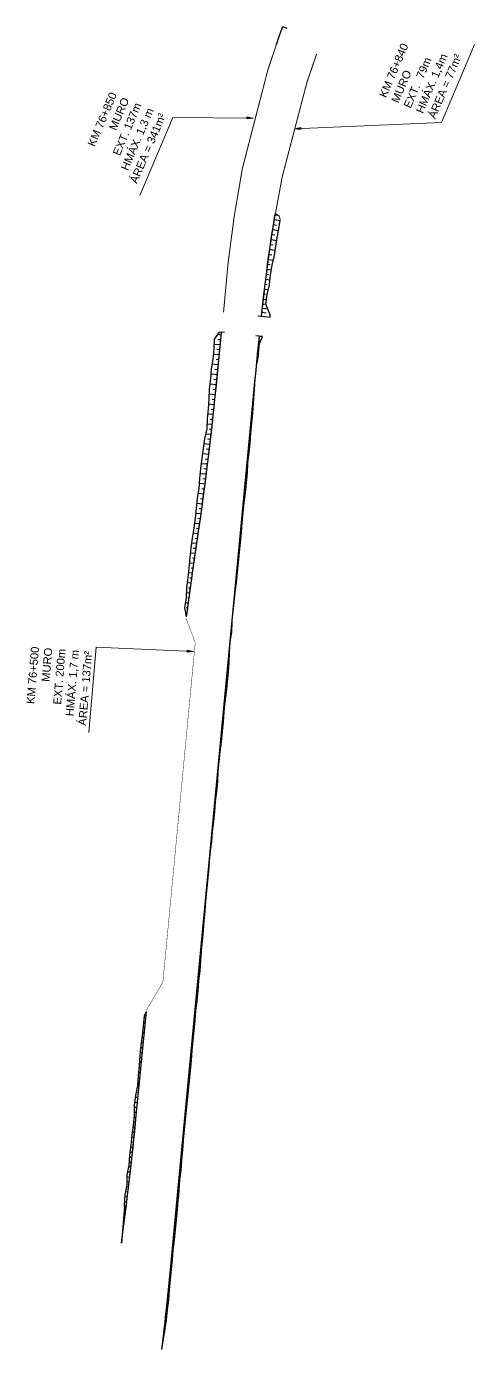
# Model space of a CAD drawing. Header units: metres. Extents: x 288738 to 324331, y 7399322 to 7465117.
# Drawn here: x 300362 to 300586, y 7445965 to 7446626 of the extents above; entities that cross this region are included whole.
import ezdxf

# ---------------------------------------------------------------- set-up
doc = ezdxf.new("R2010")
doc.units = ezdxf.units.M
doc.header["$LTSCALE"] = 10
for name, color, linetype in [('F-HZ-ATERRO-TALUDE', 110, 'Continuous'), ('F-HZ-MUROS', 210, 'Continuous'), ('F-HZ-PIANO-CORTE', 10, 'Continuous'), ('F-HZ-TALUDE', 2, 'Continuous')]:
    doc.layers.add(name, color=color, linetype=linetype)
doc.layers.add('U-HZ-TEXTO-MUROS', color=2, linetype='Continuous', lineweight=0)
doc.styles.add('ARIAL', font='arial.ttf')
doc.styles.add('DIM', font='arial.ttf', dxfattribs={"width": 0.8})
doc.dimstyles.new('U-1_2000', dxfattribs={"dimscale": 2, "dimtxt": 1.5, "dimasz": 0.75, "dimexe": 0.75, "dimexo": 0.75, "dimgap": 0.25, "dimtad": 1, "dimzin": 4, "dimtxsty": 'DIM', "dimblk": 'ARCHTICK', "dimcen": 0.7, "dimdle": 0.75, "dimclrd": 256, "dimclre": 256, "dimclrt": 256, "dimaunit": 1, "dimadec": 3, "dimazin": 2, "dimtfac": 1, "dimtofl": 0, "dimtmove": 0, "dimatfit": 3, "dimldrblk": 'CLOSEDBLANK', "dimfxl": 0, "dimtolj": 1, "dimtzin": 0, "dimlwd": -1, "dimlwe": -1, "dimarcsym": 0})

# ---------------------------------------------------------------- blocks, each defined once
blk = doc.blocks.new('_ArchTick')
at = {"color": 0, "linetype": 'ByBlock', "const_width": 0.15}
blk.add_lwpolyline([(-0.5, -0.5), (0.5, 0.5)], dxfattribs=at)

msp = doc.modelspace()

# ---------------------------------------------------------------- linework, layer by layer
at = {"layer": 'F-HZ-ATERRO-TALUDE', "linetype": 'Continuous', "lineweight": -3}
for p, q in [((300486.102, 7446529.862), (300488.961, 7446529.392)), ((300486.512, 7446532.34), (300487.942, 7446532.099)), ((300485.306, 7446524.904), (300488.135, 7446524.461)), ((300485.696, 7446527.384), (300487.129, 7446527.154)), ((300484.177, 7446517.459), (300485.568, 7446517.256)), ((300484.546, 7446519.941), (300487.327, 7446519.527)), ((300484.918, 7446522.424), (300486.31, 7446522.211)), ((300483.135, 7446510.015), (300485.698, 7446509.668)), ((300483.472, 7446512.49), (300484.866, 7446512.297)), ((300483.823, 7446514.974), (300486.609, 7446514.579)), ((300482.477, 7446505.06), (300484.687, 7446504.773)), ((300482.8, 7446507.543), (300483.961, 7446507.389)), ((300481.539, 7446497.604), (300482.588, 7446497.477)), ((300481.847, 7446500.09), (300483.947, 7446499.83)), ((300482.155, 7446502.577), (300483.206, 7446502.444)), ((300480.665, 7446490.169), (300482.198, 7446489.993)), ((300480.951, 7446492.655), (300481.754, 7446492.561)), ((300481.245, 7446495.129), (300483.095, 7446494.909)), ((300479.925, 7446483.558), (300482.061, 7446483.325)), ((300480.154, 7446485.63), (300483.045, 7446485.309)), ((300480.382, 7446487.697), (300481.137, 7446487.612)), ((300479.711, 7446481.599), (300484.095, 7446481.136)), ((300459.382, 7446469.72), (300457.829, 7446469.875)), ((300459.625, 7446472.208), (300457.854, 7446472.387)), ((300459.754, 7446473.535), (300458.748, 7446473.637)), ((300478.666, 7446471.61), (300480.146, 7446471.46)), ((300459.14, 7446467.232), (300456.113, 7446467.531)), ((300458.898, 7446464.744), (300457.423, 7446464.888)), ((300477.959, 7446464.535), (300478.32, 7446464.5)), ((300478.205, 7446467.024), (300478.38, 7446467.006)), ((300478.447, 7446469.442), (300479.248, 7446469.361)), ((300458.171, 7446457.279), (300455.108, 7446457.573)), ((300458.656, 7446462.255), (300455.745, 7446462.539)), ((300458.413, 7446459.767), (300456.971, 7446459.907)), ((300457.685, 7446452.303), (300454.561, 7446452.601)), ((300457.929, 7446454.791), (300456.315, 7446454.945)), ((300457.192, 7446447.327), (300454.034, 7446447.627)), ((300456.942, 7446444.84), (300455.307, 7446444.995)), ((300457.442, 7446449.815), (300455.926, 7446449.959)), ((300456.164, 7446437.38), (300453.331, 7446437.649)), ((300456.685, 7446442.353), (300453.585, 7446442.648)), ((300456.428, 7446439.866), (300454.961, 7446440.005)), ((300455.629, 7446432.409), (300452.961, 7446432.662)), ((300455.9, 7446434.894), (300454.532, 7446435.024)), ((300455.079, 7446427.439), (300452.691, 7446427.666)), ((300454.8, 7446424.955), (300453.697, 7446425.06)), ((300455.357, 7446429.924), (300454.06, 7446430.047)), ((300453.937, 7446417.505), (300451.057, 7446417.778)), ((300454.515, 7446422.471), (300451.964, 7446422.714)), ((300454.229, 7446419.987), (300452.789, 7446420.124)), ((300453.344, 7446412.54), (300450.354, 7446412.824)), ((300453.644, 7446415.022), (300452.202, 7446415.159)), ((300452.737, 7446407.577), (300449.689, 7446407.867)), ((300452.43, 7446405.096), (300450.926, 7446405.239)), ((300453.044, 7446410.058), (300451.499, 7446410.205)), ((300451.481, 7446397.656), (300448.641, 7446397.926)), ((300452.116, 7446402.615), (300449.122, 7446402.9)), ((300451.802, 7446400.135), (300450.315, 7446400.277)), ((300450.831, 7446392.698), (300448.108, 7446392.957)), ((300451.16, 7446395.177), (300449.804, 7446395.306)), ((300450.168, 7446387.743), (300447.508, 7446387.996)), ((300449.832, 7446385.265), (300448.538, 7446385.388)), ((300450.503, 7446390.22), (300449.137, 7446390.35)), ((300448.797, 7446377.837), (300446.38, 7446378.067)), ((300449.49, 7446382.789), (300446.945, 7446383.031)), ((300449.147, 7446380.312), (300447.898, 7446380.431)), ((300448.091, 7446372.887), (300445.69, 7446373.115)), ((300448.447, 7446375.362), (300447.277, 7446375.473)), ((300447.37, 7446367.939), (300444.927, 7446368.172)), ((300447.006, 7446365.466), (300445.793, 7446365.581)), ((300447.734, 7446370.413), (300446.505, 7446370.53)), ((300445.918, 7446358.045), (300443.768, 7446358.25)), ((300446.641, 7446362.993), (300444.319, 7446363.214)), ((300446.276, 7446360.52), (300445.166, 7446360.625)), ((300445.208, 7446353.096), (300443.226, 7446353.285)), ((300445.559, 7446355.571), (300444.519, 7446355.67)), ((300444.513, 7446348.145), (300442.676, 7446348.319)), ((300444.169, 7446345.668), (300443.277, 7446345.753)), ((300444.857, 7446350.621), (300443.914, 7446350.711)), ((300443.164, 7446338.236), (300441.75, 7446338.37)), ((300443.832, 7446343.191), (300442.259, 7446343.341)), ((300443.494, 7446340.714), (300442.811, 7446340.779)), ((300442.511, 7446333.279), (300441.867, 7446333.34)), ((300442.834, 7446335.758), (300442.106, 7446335.827)), ((300464.684, 7446325.172), (300464.934, 7446325.148)), ((300464.92, 7446327.656), (300464.971, 7446327.651)), ((300464.212, 7446320.203), (300464.337, 7446320.191)), ((300464.448, 7446322.687), (300464.586, 7446322.674))]:
    msp.add_line(p, q, dxfattribs=at)
at = {"layer": 'F-HZ-MUROS'}
for points in [[(300490.396, 7446626.426), (300492.446, 7446625.648)], [(300477.853, 7446481.795), (300484.095, 7446481.136)], [(300480.146, 7446471.46), (300476.92, 7446471.838)]]:
    msp.add_lwpolyline(points, dxfattribs=at)
at = {"layer": 'F-HZ-MUROS', "linetype": 'Continuous', "lineweight": -3, "const_width": 0.5}
msp.add_lwpolyline([(300460.724, 7446483.496, -0.0289702), (300470.103, 7446555.244), (300482.898, 7446604.785), (300487.166, 7446617.449)], format="xyb", dxfattribs=at)
msp.add_lwpolyline([(300486.102, 7446529.862), (300490.031, 7446551.157), (300502.419, 7446598.5), (300507.254, 7446612.699)], dxfattribs=at)
at = {"layer": 'F-HZ-MUROS', "elevation": 668.78}
msp.add_lwpolyline([(300461.167, 7446473.391), (300458.748, 7446473.637)], dxfattribs=at)
at = {"layer": 'F-HZ-MUROS', "linetype": 'Continuous', "lineweight": -3}
msp.add_lwpolyline([(300441.916, 7446330.826, 0.2, 0.2, 0), (300446.574, 7446318.325, 0.2, 0.2, 0), (300430.406, 7446148.787, 0.2, 0.2, 0), (300422.255, 7446134.868, 0, 0, 0)], format="xyseb", dxfattribs=at)
at = {"layer": 'F-HZ-PIANO-CORTE'}
for p, q in [((300477.356, 7446457.706), (300477.324, 7446457.709)), ((300477.09, 7446455.22), (300477.053, 7446455.223)), ((300475.699, 7446437.773), (300475.546, 7446437.788)), ((300475.862, 7446440.269), (300475.629, 7446440.291)), ((300476.019, 7446442.765), (300475.942, 7446442.773)), ((300475.059, 7446430.3), (300474.683, 7446430.336)), ((300475.299, 7446432.789), (300475.109, 7446432.807)), ((300475.502, 7446435.281), (300475.156, 7446435.313)), ((300474.603, 7446425.321), (300474.209, 7446425.358)), ((300474.821, 7446427.811), (300474.634, 7446427.829)), ((300473.958, 7446417.848), (300473.729, 7446417.87)), ((300474.173, 7446420.339), (300473.736, 7446420.381)), ((300474.385, 7446422.83), (300474.179, 7446422.85)), ((300473.194, 7446410.387), (300472.79, 7446410.426)), ((300473.487, 7446412.871), (300473.257, 7446412.893)), ((300473.728, 7446415.359), (300473.263, 7446415.403)), ((300472.777, 7446405.404), (300472.316, 7446405.448)), ((300472.922, 7446407.902), (300472.738, 7446407.919)), ((300472.421, 7446400.416), (300471.843, 7446400.471)), ((300472.208, 7446397.925), (300471.907, 7446397.953)), ((300472.624, 7446402.908), (300472.352, 7446402.933)), ((300471.335, 7446390.474), (300470.897, 7446390.515)), ((300471.941, 7446395.439), (300471.37, 7446395.493)), ((300471.665, 7446392.954), (300471.399, 7446392.979)), ((300470.78, 7446385.504), (300470.423, 7446385.538)), ((300471.018, 7446387.993), (300470.839, 7446388.01)), ((300470.003, 7446378.044), (300469.858, 7446378.058)), ((300470.264, 7446380.531), (300469.95, 7446380.56)), ((300470.536, 7446383.016), (300470.362, 7446383.033)), ((300469.611, 7446373.059), (300469.426, 7446373.076)), ((300469.808, 7446375.551), (300469.477, 7446375.583)), ((300468.92, 7446365.591), (300468.53, 7446365.628)), ((300469.188, 7446368.076), (300468.977, 7446368.096)), ((300469.404, 7446370.567), (300469.004, 7446370.605)), ((300468.237, 7446358.122), (300468.029, 7446358.142)), ((300468.457, 7446360.612), (300468.057, 7446360.65)), ((300468.663, 7446363.104), (300468.478, 7446363.121)), ((300467.637, 7446353.156), (300467.492, 7446353.17)), ((300467.931, 7446355.64), (300467.584, 7446355.673)), ((300466.866, 7446345.696), (300466.637, 7446345.717)), ((300467.173, 7446348.178), (300467.024, 7446348.192)), ((300467.412, 7446350.666), (300467.111, 7446350.695)), ((300466.077, 7446338.237), (300466.002, 7446338.244)), ((300466.328, 7446340.724), (300466.164, 7446340.74)), ((300466.569, 7446343.213), (300466.485, 7446343.221)), ((300465.768, 7446335.755), (300465.691, 7446335.762)), ((300463.672, 7446313.353), (300463.616, 7446313.358)), ((300463.291, 7446305.855), (300462.851, 7446305.897)), ((300463.443, 7446308.352), (300463.265, 7446308.369)), ((300463.56, 7446310.852), (300463.325, 7446310.875)), ((300462.903, 7446300.87), (300462.378, 7446300.919)), ((300462.669, 7446298.381), (300462.405, 7446298.406)), ((300463.127, 7446303.36), (300462.871, 7446303.384)), ((300462.105, 7446293.412), (300461.887, 7446293.432)), ((300462.387, 7446295.896), (300461.905, 7446295.942)), ((300461.31, 7446285.953), (300460.959, 7446285.987)), ((300461.545, 7446288.442), (300461.37, 7446288.459)), ((300461.821, 7446290.927), (300461.432, 7446290.964)), ((300460.689, 7446278.479), (300460.469, 7446278.5)), ((300460.888, 7446280.971), (300460.485, 7446281.009)), ((300461.082, 7446283.464), (300460.902, 7446283.481)), ((300460.216, 7446273.501), (300459.996, 7446273.522)), ((300460.457, 7446275.989), (300460.012, 7446276.032)), ((300459.308, 7446266.054), (300459.066, 7446266.077)), ((300459.626, 7446268.535), (300459.464, 7446268.55)), ((300459.923, 7446271.018), (300459.539, 7446271.054)), ((300458.429, 7446258.603), (300458.392, 7446258.607)), ((300458.707, 7446261.088), (300458.592, 7446261.099)), ((300458.995, 7446263.572), (300458.912, 7446263.58)), ((300457.999, 7446253.622), (300457.941, 7446253.627)), ((300458.204, 7446256.113), (300458.119, 7446256.122)), ((300457.564, 7446246.129), (300457.173, 7446246.166)), ((300457.787, 7446248.619), (300457.598, 7446248.637)), ((300457.902, 7446251.12), (300457.646, 7446251.144)), ((300456.675, 7446238.68), (300456.569, 7446238.69)), ((300456.982, 7446241.162), (300456.699, 7446241.189)), ((300457.323, 7446243.641), (300457.129, 7446243.659)), ((300456.406, 7446233.683), (300456.198, 7446233.703)), ((300456.554, 7446236.18), (300456.226, 7446236.211)), ((300455.518, 7446226.234), (300455.28, 7446226.256)), ((300455.816, 7446228.716), (300455.666, 7446228.731)), ((300456.112, 7446231.2), (300455.753, 7446231.234)), ((300454.826, 7446218.766), (300454.698, 7446218.778)), ((300455.043, 7446221.256), (300454.806, 7446221.279)), ((300455.235, 7446223.749), (300455.139, 7446223.758)), ((300454.124, 7446213.81), (300454.11, 7446213.811)), ((300454.462, 7446216.289), (300454.333, 7446216.301)), ((300453.561, 7446206.329), (300453.387, 7446206.346)), ((300453.729, 7446208.825), (300453.676, 7446208.83)), ((300453.924, 7446211.317), (300453.86, 7446211.324)), ((300452.915, 7446198.857), (300452.796, 7446198.868)), ((300453.152, 7446201.346), (300452.913, 7446201.368)), ((300453.383, 7446203.835), (300453.266, 7446203.846)), ((300452.375, 7446193.886), (300452.289, 7446193.894)), ((300452.642, 7446196.372), (300452.44, 7446196.391)), ((300451.719, 7446186.414), (300451.494, 7446186.436)), ((300451.922, 7446188.906), (300451.826, 7446188.915)), ((300452.146, 7446191.396), (300451.967, 7446191.413)), ((300451.022, 7446178.947), (300450.903, 7446178.958)), ((300451.26, 7446181.435), (300451.02, 7446181.458)), ((300451.509, 7446183.923), (300451.383, 7446183.935)), ((300450.666, 7446173.958), (300450.488, 7446173.975)), ((300450.849, 7446176.452), (300450.547, 7446176.481)), ((300449.934, 7446166.494), (300449.601, 7446166.526)), ((300450.179, 7446168.982), (300450.008, 7446168.998)), ((300450.422, 7446171.47), (300450.074, 7446171.503)), ((300449.316, 7446159.019), (300449.103, 7446159.039)), ((300449.506, 7446161.512), (300449.127, 7446161.548)), ((300449.697, 7446164.005), (300449.531, 7446164.021)), ((300449.128, 7446156.525), (300448.654, 7446156.57)), ((300448.927, 7446154.033), (300448.672, 7446154.057)), ((300448.172, 7446146.571), (300447.708, 7446146.615)), ((300448.393, 7446149.061), (300448.169, 7446149.083)), ((300448.656, 7446151.548), (300448.181, 7446151.593)), ((300447.697, 7446141.594), (300447.235, 7446141.638)), ((300447.947, 7446144.081), (300447.709, 7446144.104)), ((300421.871, 7446133.451), (300422.115, 7446133.428)), ((300446.894, 7446134.136), (300446.709, 7446134.154)), ((300447.163, 7446136.622), (300446.761, 7446136.66)), ((300447.443, 7446139.107), (300447.221, 7446139.128)), ((300420.647, 7446126.034), (300421.017, 7446125.999)), ((300420.877, 7446128.523), (300421.63, 7446128.452)), ((300421.099, 7446131.014), (300421.486, 7446130.977)), ((300446.199, 7446126.669), (300445.815, 7446126.705)), ((300446.468, 7446129.154), (300446.26, 7446129.174)), ((300446.686, 7446131.645), (300446.288, 7446131.683)), ((300420.123, 7446121.062), (300420.513, 7446121.025)), ((300420.401, 7446123.546), (300421.145, 7446123.475)), ((300445.718, 7446121.692), (300445.342, 7446121.728)), ((300445.937, 7446124.182), (300445.758, 7446124.199)), ((300419.23, 7446113.616), (300420.177, 7446113.526)), ((300419.489, 7446116.103), (300419.954, 7446116.058)), ((300419.793, 7446118.584), (300420.661, 7446118.501)), ((300445.073, 7446114.219), (300444.853, 7446114.24)), ((300445.288, 7446116.71), (300444.868, 7446116.75)), ((300445.5, 7446119.201), (300445.303, 7446119.22)), ((300418.642, 7446106.14), (300419.046, 7446106.102)), ((300418.829, 7446108.633), (300419.692, 7446108.551)), ((300419.003, 7446111.127), (300419.468, 7446111.083)), ((300444.356, 7446106.754), (300443.922, 7446106.795)), ((300444.618, 7446109.24), (300444.388, 7446109.262)), ((300444.849, 7446111.729), (300444.395, 7446111.772)), ((300418.214, 7446101.158), (300418.59, 7446101.123)), ((300418.431, 7446103.649), (300419.208, 7446103.575)), ((300443.893, 7446101.775), (300443.449, 7446101.817)), ((300444.101, 7446104.267), (300443.893, 7446104.286)), ((300417.192, 7446093.737), (300418.24, 7446093.638)), ((300417.666, 7446096.192), (300418.074, 7446096.153)), ((300417.985, 7446098.669), (300418.723, 7446098.599)), ((300443.186, 7446094.309), (300442.962, 7446094.33)), ((300443.434, 7446096.796), (300442.975, 7446096.84)), ((300443.679, 7446099.284), (300443.445, 7446099.306)), ((300416.26, 7446086.303), (300416.887, 7446086.244)), ((300416.479, 7446088.791), (300417.756, 7446088.67)), ((300416.781, 7446091.273), (300417.39, 7446091.215)), ((300442.451, 7446086.845), (300442.029, 7446086.885)), ((300442.667, 7446089.335), (300442.466, 7446089.354)), ((300442.923, 7446091.822), (300442.502, 7446091.862)), ((300416.058, 7446081.309), (300416.544, 7446081.263)), ((300416.19, 7446083.804), (300417.272, 7446083.701)), ((300441.988, 7446081.866), (300441.556, 7446081.907)), ((300442.231, 7446084.354), (300442.012, 7446084.375)), ((300415.213, 7446073.858), (300416.282, 7446073.756)), ((300415.542, 7446076.336), (300416.038, 7446076.289)), ((300415.816, 7446078.821), (300416.783, 7446078.729)), ((300441.224, 7446074.405), (300441.035, 7446074.423)), ((300441.482, 7446076.892), (300441.082, 7446076.93)), ((300441.742, 7446079.378), (300441.53, 7446079.398)), ((300414.718, 7446068.884), (300415.766, 7446068.784)), ((300414.926, 7446071.375), (300415.476, 7446071.323)), ((300440.564, 7446066.934), (300440.136, 7446066.974)), ((300440.746, 7446069.428), (300440.559, 7446069.446)), ((300440.98, 7446071.917), (300440.609, 7446071.952)), ((300413.873, 7446061.434), (300414.42, 7446061.382)), ((300414.143, 7446063.918), (300415.236, 7446063.814)), ((300414.468, 7446066.397), (300414.986, 7446066.348)), ((300440.139, 7446061.952), (300439.663, 7446061.997)), ((300440.375, 7446064.44), (300440.137, 7446064.463)), ((300412.919, 7446054.012), (300414.136, 7446053.896)), ((300413.42, 7446056.461), (300413.918, 7446056.414)), ((300413.705, 7446058.94), (300414.692, 7446058.846)), ((300439.682, 7446056.973), (300439.189, 7446057.019)), ((300439.45, 7446054.483), (300439.202, 7446054.507)), ((300439.905, 7446059.463), (300439.666, 7446059.485)), ((300412.581, 7446049.045), (300413.566, 7446048.952)), ((300412.587, 7446051.545), (300413.22, 7446051.485)), ((300438.707, 7446047.02), (300438.243, 7446047.064)), ((300438.916, 7446049.512), (300438.698, 7446049.532)), ((300439.178, 7446051.998), (300438.716, 7446052.042)), ((300411.576, 7446041.637), (300412.13, 7446041.584)), ((300411.949, 7446044.105), (300412.981, 7446044.007)), ((300412.421, 7446046.56), (300412.848, 7446046.519)), ((300438.293, 7446042.037), (300437.77, 7446042.087)), ((300438.498, 7446044.529), (300438.252, 7446044.552)), ((300410.981, 7446034.167), (300411.766, 7446034.093)), ((300411.18, 7446036.655), (300411.628, 7446036.613)), ((300411.413, 7446039.142), (300412.381, 7446039.05)), ((300437.866, 7446037.055), (300437.296, 7446037.109)), ((300437.642, 7446034.565), (300437.351, 7446034.593)), ((300438.085, 7446039.545), (300437.809, 7446039.572)), ((300410.584, 7446029.189), (300411.138, 7446029.137)), ((300410.783, 7446031.679), (300411.099, 7446031.649)), ((300436.898, 7446027.102), (300436.35, 7446027.154)), ((300437.383, 7446032.078), (300436.823, 7446032.132)), ((300437.128, 7446029.591), (300436.858, 7446029.617)), ((300409.988, 7446021.716), (300410.106, 7446021.705)), ((300410.187, 7446024.208), (300410.494, 7446024.179)), ((300410.386, 7446026.699), (300410.545, 7446026.684)), ((300436.396, 7446022.127), (300435.877, 7446022.176)), ((300436.662, 7446024.613), (300436.388, 7446024.639)), ((300409.79, 7446019.225), (300409.836, 7446019.22)), ((300435.586, 7446014.67), (300435.377, 7446014.69)), ((300435.854, 7446017.156), (300435.403, 7446017.199)), ((300436.129, 7446019.641), (300435.884, 7446019.664)), ((300434.885, 7446007.203), (300434.455, 7446007.244)), ((300435.122, 7446009.692), (300434.908, 7446009.712)), ((300435.354, 7446012.181), (300434.93, 7446012.221)), ((300434.427, 7446002.222), (300433.971, 7446002.268)), ((300434.65, 7446004.713), (300434.433, 7446004.734)), ((300433.989, 7445997.24), (300433.473, 7445997.292)), ((300433.772, 7445994.748), (300433.496, 7445994.777)), ((300434.206, 7445999.732), (300433.965, 7445999.756)), ((300433.011, 7445987.285), (300432.435, 7445987.346)), ((300433.548, 7445992.257), (300432.961, 7445992.319)), ((300433.315, 7445989.767), (300433.008, 7445989.8)), ((300432.451, 7445982.314), (300431.894, 7445982.376)), ((300432.711, 7445984.802), (300432.44, 7445984.831)), ((300431.422, 7445974.88), (300431.226, 7445974.901)), ((300431.805, 7445977.354), (300431.34, 7445977.407)), ((300432.189, 7445979.827), (300431.904, 7445979.859)), ((300430.272, 7445967.463), (300430.188, 7445967.473)), ((300430.655, 7445969.932), (300430.558, 7445969.947)), ((300431.039, 7445972.408), (300430.771, 7445972.439))]:
    msp.add_line(p, q, dxfattribs=at)
at = {"layer": 'F-HZ-TALUDE', "linetype": 'Continuous', "lineweight": -3}
msp.add_line((300476.864, 7446453.104), (300477.394, 7446458.067), dxfattribs=at)
for points in [[(300487.148, 7446617.453), (300487.808, 7446619.346), (300487.92, 7446619.659), (300489.55, 7446624.164), (300490.396, 7446626.426)], [(300487.139, 7446617.455), (300487.8, 7446619.349), (300487.912, 7446619.662)], [(300479.696, 7446481.453), (300479.845, 7446482.833), (300480.39, 7446487.767), (300480.955, 7446492.695), (300481.541, 7446497.616), (300482.149, 7446502.529), (300482.786, 7446507.435), (300483.449, 7446512.333), (300484.142, 7446517.222), (300484.868, 7446522.102), (300485.629, 7446526.972), (300486.425, 7446531.833), (300486.58, 7446532.764)], [(300479.712, 7446481.599), (300479.912, 7446483.461), (300480.335, 7446487.281), (300480.768, 7446491.097), (300481.214, 7446494.909), (300481.674, 7446498.717), (300482.148, 7446502.52), (300482.637, 7446506.319), (300483.143, 7446510.113), (300483.666, 7446513.902), (300484.208, 7446517.686), (300484.769, 7446521.464), (300485.351, 7446525.237), (300485.954, 7446529.004), (300486.58, 7446532.764), (300486.58, 7446532.764)], [(300484.095, 7446481.136), (300483.995, 7446482.316), (300481.852, 7446487.603), (300482.562, 7446492.507), (300483.64, 7446497.361), (300484.25, 7446502.263), (300485.097, 7446507.129), (300486.237, 7446511.946), (300486.925, 7446516.818), (300487.646, 7446521.679), (300488.496, 7446526.514), (300488.983, 7446529.53)], [(300437.784, 7446042.241), (300476.084, 7446445.074), (300476.45, 7446448.927), (300476.818, 7446452.777), (300477.187, 7446456.625), (300477.559, 7446460.466), (300477.935, 7446464.307), (300478.316, 7446468.145), (300478.668, 7446471.633)], [(300437.784, 7446042.241), (300475.901, 7446443.156), (300476.375, 7446448.133), (300476.849, 7446453.105), (300477.327, 7446458.073), (300477.81, 7446463.036), (300478.301, 7446467.994), (300478.666, 7446471.61), (300478.668, 7446471.633)], [(300442.252, 7446331.29), (300441.379, 7446335.942), (300442.136, 7446340.893), (300442.387, 7446345.892), (300442.978, 7446350.858), (300443.486, 7446355.832), (300444.065, 7446360.8), (300444.588, 7446365.773), (300445.288, 7446370.728), (300446.121, 7446375.672), (300446.658, 7446380.643), (300447.255, 7446385.609), (300447.782, 7446390.582), (300448.463, 7446395.539), (300448.836, 7446400.526), (300449.435, 7446405.492), (300449.966, 7446410.464), (300450.778, 7446415.409), (300451.363, 7446420.376), (300452.623, 7446425.279), (300452.767, 7446430.288), (300453.175, 7446435.272), (300453.503, 7446440.263), (300453.676, 7446445.269), (300454.427, 7446450.221), (300454.708, 7446455.224), (300455.552, 7446460.178), (300455.961, 7446465.18), (300456.286, 7446470.196), (300458.748, 7446473.637)], [(300442.252, 7446331.29), (300442.84, 7446335.803), (300443.501, 7446340.763), (300444.176, 7446345.722), (300444.865, 7446350.679), (300445.568, 7446355.634), (300446.286, 7446360.589), (300447.017, 7446365.542), (300447.746, 7446370.495), (300448.46, 7446375.449), (300449.16, 7446380.405), (300449.845, 7446385.363), (300450.517, 7446390.322), (300451.173, 7446395.282), (300451.816, 7446400.243), (300452.444, 7446405.206), (300453.058, 7446410.17), (300453.658, 7446415.136), (300454.243, 7446420.103), (300454.814, 7446425.071), (300455.37, 7446430.041), (300455.913, 7446435.011), (300456.441, 7446439.984), (300456.954, 7446444.958), (300457.454, 7446449.933), (300457.941, 7446454.915), (300459.754, 7446473.535)], [(300478.177, 7446463), (300478.648, 7446467.959), (300480.146, 7446471.46)], [(300465.507, 7446333.648), (300466.123, 7446338.612), (300466.606, 7446343.589), (300467.22, 7446348.553), (300467.672, 7446353.533), (300468.283, 7446358.497), (300468.694, 7446363.481), (300469.228, 7446368.452), (300469.642, 7446373.436), (300470.033, 7446378.421), (300470.578, 7446383.392), (300471.054, 7446388.369), (300471.715, 7446393.329), (300472.248, 7446398.301), (300472.654, 7446403.284), (300472.944, 7446408.279), (300473.532, 7446413.246), (300473.993, 7446418.225), (300474.417, 7446423.207), (300474.854, 7446428.188), (300475.336, 7446433.165), (300475.728, 7446438.15), (300476.32, 7446447.557)], [(300464.105, 7446318.714), (300464.882, 7446323.663), (300465.057, 7446328.669)], [(300438.305, 7446042.187), (300438.529, 7446044.905), (300438.947, 7446049.888), (300439.492, 7446054.859), (300439.939, 7446059.839), (300440.41, 7446064.817), (300440.773, 7446069.805), (300441.261, 7446074.781), (300441.781, 7446079.754), (300442.268, 7446084.73), (300442.699, 7446089.712), (300443.226, 7446094.684), (300443.716, 7446099.66), (300444.132, 7446104.643), (300444.658, 7446109.616), (300445.107, 7446114.596), (300445.532, 7446119.578), (300445.97, 7446124.559), (300446.509, 7446129.53), (300446.926, 7446134.513), (300447.485, 7446139.482), (300447.985, 7446144.457), (300448.426, 7446149.438), (300448.968, 7446154.409), (300449.344, 7446159.396), (300449.726, 7446164.382), (300450.216, 7446169.358), (300450.703, 7446174.334), (300451.048, 7446179.324), (300451.547, 7446184.299), (300451.952, 7446189.283), (300452.41, 7446194.262), (300452.956, 7446199.233), (300453.418, 7446204.211), (300453.755, 7446209.202), (300454.154, 7446214.187), (300454.881, 7446219.14), (300455.264, 7446224.126), (300455.862, 7446229.092), (300456.451, 7446234.058), (300456.693, 7446239.058), (300457.374, 7446244.016), (300457.821, 7446248.996), (300458.013, 7446254), (300458.463, 7446258.98), (300459.039, 7446263.948), (300459.674, 7446268.91), (300460.26, 7446273.877), (300460.724, 7446278.855), (300461.111, 7446283.841), (300461.581, 7446288.819), (300462.148, 7446293.787), (300462.712, 7446298.756), (300463.161, 7446303.736), (300463.466, 7446308.73), (300463.688, 7446313.731)], [(300411.18, 7446036.655), (300411.302, 7446037.449), (300411.629, 7446042.44), (300412.577, 7446047.373), (300412.589, 7446052.394), (300413.595, 7446057.321), (300413.932, 7446062.312), (300414.583, 7446067.272), (300415, 7446072.255), (300415.659, 7446077.215), (300416.144, 7446082.192), (300416.285, 7446087.201), (300416.889, 7446092.166), (300417.841, 7446097.098), (300418.299, 7446102.077), (300418.719, 7446107.06), (300419.067, 7446112.049), (300419.585, 7446117.022), (300420.246, 7446121.982), (300420.738, 7446126.958), (300421.181, 7446131.938), (300422.184, 7446134.137)], [(300417.116, 7446082.099), (300422.176, 7446134.055)], [(300409.721, 7446018.359), (300409.721, 7446018.359), (300410.272, 7446022.479), (300410.921, 7446027.44), (300411.555, 7446032.402), (300412.176, 7446037.366), (300412.782, 7446042.331), (300413.373, 7446047.297), (300413.951, 7446052.265), (300414.514, 7446057.234), (300415.063, 7446062.204), (300415.598, 7446067.176), (300416.118, 7446072.149), (300416.624, 7446077.123), (300417.116, 7446082.099)], [(300432.189, 7445979.827), (300432.214, 7445980.05), (300432.738, 7445985.052), (300433.349, 7445990.044), (300433.799, 7445995.053), (300434.235, 7446000.063), (300434.682, 7446005.072), (300435.158, 7446010.068), (300435.621, 7446015.047), (300436.17, 7446020.017), (300436.703, 7446024.989), (300437.163, 7446029.968), (300437.681, 7446034.941), (300438.118, 7446039.922), (300438.305, 7446042.187)], [(300434.729, 7446010.109), (300437.784, 7446042.241)], [(300429.911, 7445965.132), (300430.503, 7445970.124), (300431.081, 7445975.118), (300431.645, 7445980.113), (300432.195, 7445985.11), (300432.731, 7445990.109), (300433.252, 7445995.109), (300433.759, 7446000.111), (300434.251, 7446005.114), (300434.729, 7446010.109)]]:
    msp.add_lwpolyline(points, dxfattribs=at)
for points in [[(300442.252, 7446331.29, -0.0048538), (300446.939, 7446365.014, 0.0126794), (300457.714, 7446452.588), (300459.754, 7446473.535)], [(300409.721, 7446018.359, 0.0092195), (300417.123, 7446082.165), (300422.184, 7446134.137)], [(300429.911, 7445965.132, 0.0061954), (300434.575, 7446008.483), (300437.784, 7446042.241)]]:
    msp.add_lwpolyline(points, format="xyb", dxfattribs=at)
at = {"layer": 'F-HZ-TALUDE'}
for points in [[(300478.177, 7446463), (300477.394, 7446458.067)], [(300463.688, 7446313.731), (300464.105, 7446318.714)], [(300411.18, 7446036.655), (300409.721, 7446018.359)], [(300429.911, 7445965.132), (300432.189, 7445979.827)]]:
    msp.add_lwpolyline(points, dxfattribs=at)
at = {"layer": 'U-HZ-TEXTO-MUROS'}
msp.add_lwpolyline([(300488.962, 7446529.401, 0.4170688), (300486.635, 7446532.749, 0.0447949)], format="xyb", dxfattribs=at)

# ---------------------------------------------------------------- texts
at = {"layer": 'U-HZ-TEXTO-MUROS', "linetype": 'Continuous', "lineweight": -3, "char_height": 4, "style": 'ARIAL'}
for s, insert, attachment_point, rotation in [('KM 76+840\\PMURO \\PEXT.^I79m\\PHMÁX. 1,4m\\PÁREA = 77m²', (300566.534, 7446579.997), 7, 66.941337), ('KM 76+850\\PMURO \\PEXT.^I137m\\PHMÁX. 1,3 m\\PÁREA = 341m²', (300432.143, 7446581.959), 9, 66.941568), ('KM 76+500\\PMURO \\PEXT.^I200m\\PHMÁX. 1,7 m\\PÁREA = 137m²', (300395.162, 7446314.094), 9, 85.291235)]:
    msp.add_mtext(s, dxfattribs=dict(at, insert=insert, attachment_point=attachment_point, rotation=rotation))

# ---------------------------------------------------------------- leaders
at = {"layer": 'U-HZ-TEXTO-MUROS', "linetype": 'Continuous', "lineweight": -3}
for points in [[(300496.158, 7446575.254), (300569.602, 7446578.365), (300586.195, 7446617.344)], [(300475.571, 7446580.67), (300435.446, 7446580.879), (300418.853, 7446541.9)], [(300445.651, 7446314.048), (300397.05, 7446316.259), (300393.324, 7446273.493)]]:
    msp.add_leader(points, dimstyle='U-1_2000', override={"dimscale": 1, "dimasz": 3}, dxfattribs=at)

doc.saveas('drawing.dxf')
